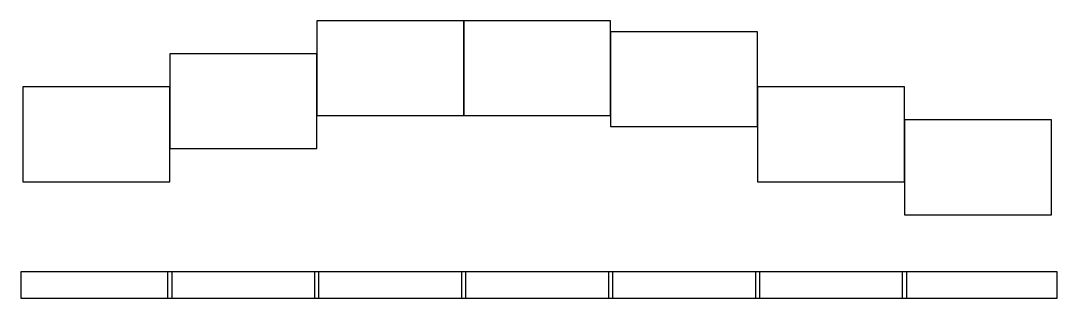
# Model space of a CAD drawing. Header units: millimetres. Extents: x -220040 to 227808, y -12027 to 459223.
# Drawn here: x 624 to 6268, y -12027 to -10517 of the extents above.
import ezdxf

# ---------------------------------------------------------------- set-up
doc = ezdxf.new("R2010")
doc.units = ezdxf.units.MM
doc.layers.add('_와꾸', color=3, linetype='Continuous')

msp = doc.modelspace()

# ---------------------------------------------------------------- linework, layer by layer
at = {"layer": '_와꾸', "color": 7, "true_color": 0xffffff}
for points in [[(2236.2, -11033.1), (3036.2, -11033.1), (3036.2, -10517.1), (2236.2, -10517.1)], [(3036.2, -11033.1), (3836.2, -11033.1), (3836.2, -10517.1), (3036.2, -10517.1)], [(3836.2, -11093.1), (4636.2, -11093.1), (4636.2, -10577.1), (3836.2, -10577.1)], [(1436.2, -11213.1), (2236.2, -11213.1), (2236.2, -10697.1), (1436.2, -10697.1)], [(636.2, -11393.1), (1436.2, -11393.1), (1436.2, -10877.1), (636.2, -10877.1)], [(4636.2, -11393.1), (5436.2, -11393.1), (5436.2, -10877.1), (4636.2, -10877.1)], [(5436.2, -11573.1), (6236.2, -11573.1), (6236.2, -11057.1), (5436.2, -11057.1)], [(624.2, -12027.1), (1448.2, -12027.1), (1448.2, -11883.1), (624.2, -11883.1)], [(1424.2, -12027.1), (2248.2, -12027.1), (2248.2, -11883.1), (1424.2, -11883.1)], [(2224.2, -12027.1), (3048.2, -12027.1), (3048.2, -11883.1), (2224.2, -11883.1)], [(3024.2, -12027.1), (3848.2, -12027.1), (3848.2, -11883.1), (3024.2, -11883.1)], [(3824.2, -12027.1), (4648.2, -12027.1), (4648.2, -11883.1), (3824.2, -11883.1)], [(4624.2, -12027.1), (5448.2, -12027.1), (5448.2, -11883.1), (4624.2, -11883.1)], [(5424.2, -12027.1), (6268.2, -12027.1), (6268.2, -11883.1), (5424.2, -11883.1)]]:
    msp.add_lwpolyline(points, close=True, dxfattribs=at)

doc.saveas('drawing.dxf')
